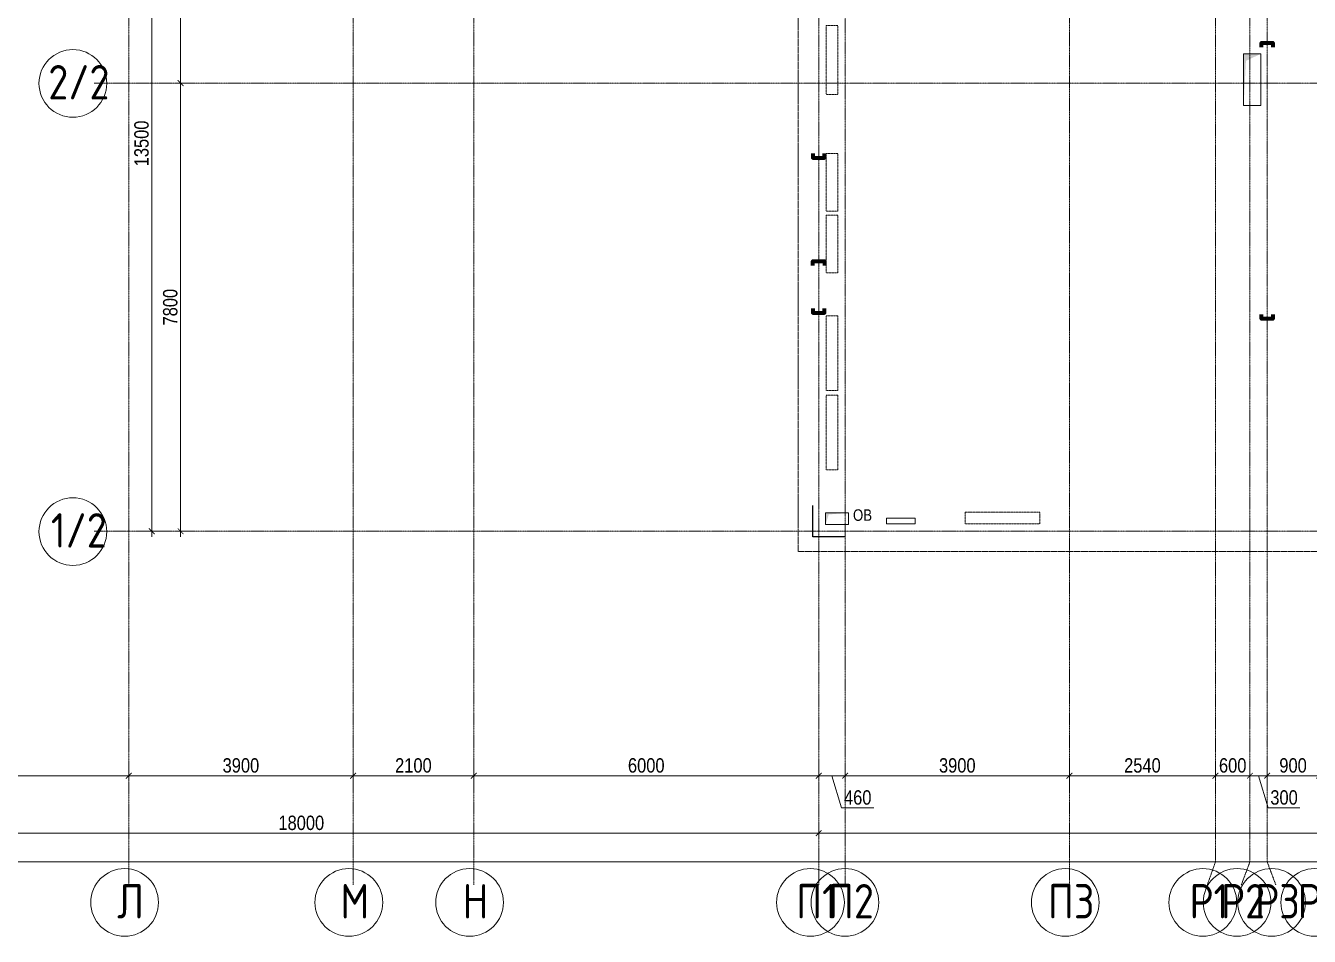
# Model space of a CAD drawing. Header units: millimetres. Extents: x -231292 to 573618, y -153144 to 564035.
# Drawn here: x -189969 to -167642, y 148144 to 163995 of the extents above; entities that cross this region are included whole.
import ezdxf
from ezdxf.enums import TextEntityAlignment as Align

# ---------------------------------------------------------------- set-up
doc = ezdxf.new("R2010")
doc.units = ezdxf.units.MM
for name, pattern in [('CENTER2', [28.575, 19.05, -3.175, 3.175, -3.175]), ('DASHED', [19.05, 12.7, -6.35]), ('HIDDEN2', [4.7625, 3.175, -1.5875])]:
    doc.linetypes.add(name, pattern=pattern)
doc.layers.get('0').update_dxf_attribs({"color": 250})
doc.layers.get('Defpoints').update_dxf_attribs({"color": 250})
doc.layers.add('АР_Делит', color=250, linetype='Continuous', lineweight=0, plot=False)
for name, color, linetype, lineweight in [('АР_Отопительные приборы', 250, 'HIDDEN2', 0), ('КМ_Фахверки', 250, 'Continuous', 80), ('ОВ_коллекторы', 250, 'Continuous', 30), ('ОВ_Отопление', 250, 'Continuous', 0), ('ОВ_Шахты', 250, 'Continuous', 5), ('РД_Оси_100', 250, 'Continuous', 0), ('РД_Оси_размер', 250, 'Continuous', 0)]:
    doc.layers.add(name, color=color, linetype=linetype, lineweight=lineweight)
doc.layers.add('РД_Размеры КП', color=250, linetype='Continuous')
doc.styles.add('style1', font='ARIALN.TTF')
doc.styles.add('ккк', font='isocpeur.ttf', dxfattribs={"width": 0.85, "oblique": 15})
doc.dimstyles.new('Dim100_ареал', dxfattribs={"dimscale": 100, "dimtxt": 2.5, "dimasz": 1, "dimexe": 1, "dimexo": 1, "dimgap": 0.5, "dimtad": 1, "dimzin": 12, "dimdsep": 46, "dimtxsty": 'style1', "dimblk": 'ARCHTICK', "dimcen": 1, "dimdle": 1, "dimclrd": 256, "dimclre": 256, "dimaunit": 1, "dimadec": 0, "dimazin": 3, "dimtfac": 1, "dimtmove": 1, "dimatfit": 3, "dimldrblk": 'OPEN30', "dimfxl": 2, "dimfxlon": 1, "dimtolj": 1, "dimtzin": 0, "dimlwd": 9, "dimlwe": 9, "dimarcsym": 0})

# ---------------------------------------------------------------- blocks, each defined once
blk = doc.blocks.new('A-iden')
at = {"linetype": 'Continuous', "lineweight": 5}
blk.add_circle((-0.73, -4.06), 5.89, dxfattribs=at)
at = {"color": 0, "linetype": 'Continuous', "lineweight": 20, "style": 'ккк', "width": 0.85}
blk.add_attdef('ID', text='', height=6, dxfattribs=at).set_placement((0.31, -3.85), align=Align.MIDDLE_CENTER)
blk = doc.blocks.new('_ArchTick')
at = {"color": 0, "linetype": 'ByBlock', "const_width": 0.15}
blk.add_lwpolyline([(-0.5, -0.5), (0.5, 0.5)], dxfattribs=at)
blk = doc.blocks.new('*D316')
at = {"layer": 'Defpoints', "color": 0, "transparency": 16777216}
for p in [(28500, -3255), (33600, -3255), (33600, -4255)]:
    blk.add_point(p, dxfattribs=at)
at = {"layer": 'РД_Оси_размер', "lineweight": 9, "transparency": 16777216}
for p, q in [((28500, -4055), (28500, -4355)), ((33600, -4055), (33600, -4355)), ((28400, -4255), (33700, -4255))]:
    blk.add_line(p, q, dxfattribs=at)
at = {"layer": 'РД_Оси_размер', "lineweight": 9, "transparency": 16777216, "xscale": 100, "yscale": 100, "zscale": 100, "rotation": 180}
blk.add_blockref('_ArchTick', (28500, -4255), dxfattribs=at)
at = {"layer": 'РД_Оси_размер', "lineweight": 9, "transparency": 16777216, "xscale": 100, "yscale": 100, "zscale": 100}
blk.add_blockref('_ArchTick', (33600, -4255), dxfattribs=at)
at = {"layer": 'РД_Оси_размер', "color": 0, "transparency": 16777216, "insert": (31050, -4077), "char_height": 250, "attachment_point": 5, "style": 'style1'}
blk.add_mtext('\\A1;5100', dxfattribs=at)
blk = doc.blocks.new('_Open30')
at = {"color": 0, "linetype": 'ByBlock', "lineweight": -2}
for p, q in [((-1, 0.27), (0, 0)), ((0, 0), (-1, -0.27)), ((0, 0), (-1, 0))]:
    blk.add_line(p, q, dxfattribs=at)
blk = doc.blocks.new('*D317')
at = {"layer": 'Defpoints', "color": 0, "transparency": 16777216}
for p in [(33600, -3255), (37500, -3255), (37500, -4255)]:
    blk.add_point(p, dxfattribs=at)
at = {"layer": 'РД_Оси_размер', "lineweight": 9, "transparency": 16777216}
for p, q in [((33600, -4055), (33600, -4355)), ((37500, -4055), (37500, -4355)), ((33500, -4255), (37600, -4255))]:
    blk.add_line(p, q, dxfattribs=at)
at = {"layer": 'РД_Оси_размер', "lineweight": 9, "transparency": 16777216, "xscale": 100, "yscale": 100, "zscale": 100, "rotation": 180}
blk.add_blockref('_ArchTick', (33600, -4255), dxfattribs=at)
at = {"layer": 'РД_Оси_размер', "lineweight": 9, "transparency": 16777216, "xscale": 100, "yscale": 100, "zscale": 100}
blk.add_blockref('_ArchTick', (37500, -4255), dxfattribs=at)
at = {"layer": 'РД_Оси_размер', "color": 0, "transparency": 16777216, "insert": (35550, -4077), "char_height": 250, "attachment_point": 5, "style": 'style1'}
blk.add_mtext('\\A1;3900', dxfattribs=at)
blk = doc.blocks.new('*D318')
at = {"layer": 'Defpoints', "color": 0, "transparency": 16777216}
for p in [(37500, -3255), (39600, -3255), (39600, -4255)]:
    blk.add_point(p, dxfattribs=at)
at = {"layer": 'РД_Оси_размер', "lineweight": 9, "transparency": 16777216}
for p, q in [((37500, -4055), (37500, -4355)), ((39600, -4055), (39600, -4355)), ((37400, -4255), (39700, -4255))]:
    blk.add_line(p, q, dxfattribs=at)
at = {"layer": 'РД_Оси_размер', "lineweight": 9, "transparency": 16777216, "xscale": 100, "yscale": 100, "zscale": 100, "rotation": 180}
blk.add_blockref('_ArchTick', (37500, -4255), dxfattribs=at)
at = {"layer": 'РД_Оси_размер', "lineweight": 9, "transparency": 16777216, "xscale": 100, "yscale": 100, "zscale": 100}
blk.add_blockref('_ArchTick', (39600, -4255), dxfattribs=at)
at = {"layer": 'РД_Оси_размер', "color": 0, "transparency": 16777216, "insert": (38550, -4077), "char_height": 250, "attachment_point": 5, "style": 'style1'}
blk.add_mtext('\\A1;2100', dxfattribs=at)
blk = doc.blocks.new('*D319')
at = {"layer": 'Defpoints', "color": 0, "transparency": 16777216}
for p in [(39600, -3255), (45600, -3255), (45600, -4255)]:
    blk.add_point(p, dxfattribs=at)
at = {"layer": 'РД_Оси_размер', "lineweight": 9, "transparency": 16777216}
for p, q in [((39600, -4055), (39600, -4355)), ((45600, -4055), (45600, -4355)), ((39500, -4255), (45700, -4255))]:
    blk.add_line(p, q, dxfattribs=at)
at = {"layer": 'РД_Оси_размер', "lineweight": 9, "transparency": 16777216, "xscale": 100, "yscale": 100, "zscale": 100, "rotation": 180}
blk.add_blockref('_ArchTick', (39600, -4255), dxfattribs=at)
at = {"layer": 'РД_Оси_размер', "lineweight": 9, "transparency": 16777216, "xscale": 100, "yscale": 100, "zscale": 100}
blk.add_blockref('_ArchTick', (45600, -4255), dxfattribs=at)
at = {"layer": 'РД_Оси_размер', "color": 0, "transparency": 16777216, "insert": (42600, -4077), "char_height": 250, "attachment_point": 5, "style": 'style1'}
blk.add_mtext('\\A1;6000', dxfattribs=at)
blk = doc.blocks.new('*D320')
at = {"layer": 'Defpoints', "color": 0, "transparency": 16777216}
for p in [(45600, -3255), (46060, -3255), (46060, -4255)]:
    blk.add_point(p, dxfattribs=at)
at = {"layer": 'РД_Оси_размер', "lineweight": 9, "transparency": 16777216}
for p, q in [((45600, -4055), (45600, -4355)), ((46060, -4055), (46060, -4355)), ((45500, -4255), (46160, -4255)), ((45830, -4255), (45997, -4813)), ((45997, -4813), (46558, -4813))]:
    blk.add_line(p, q, dxfattribs=at)
at = {"layer": 'РД_Оси_размер', "lineweight": 9, "transparency": 16777216, "xscale": 100, "yscale": 100, "zscale": 100, "rotation": 180}
blk.add_blockref('_ArchTick', (45600, -4255), dxfattribs=at)
at = {"layer": 'РД_Оси_размер', "lineweight": 9, "transparency": 16777216, "xscale": 100, "yscale": 100, "zscale": 100}
blk.add_blockref('_ArchTick', (46060, -4255), dxfattribs=at)
at = {"layer": 'РД_Оси_размер', "color": 0, "transparency": 16777216, "insert": (46278, -4635), "char_height": 250, "attachment_point": 5, "style": 'style1'}
blk.add_mtext('\\A1;460', dxfattribs=at)
blk = doc.blocks.new('*D321')
at = {"layer": 'Defpoints', "color": 0, "transparency": 16777216}
for p in [(46060, -3255), (49960, -3255), (49960, -4255)]:
    blk.add_point(p, dxfattribs=at)
at = {"layer": 'РД_Оси_размер', "lineweight": 9, "transparency": 16777216}
for p, q in [((46060, -4055), (46060, -4355)), ((49960, -4055), (49960, -4355)), ((45960, -4255), (50060, -4255))]:
    blk.add_line(p, q, dxfattribs=at)
at = {"layer": 'РД_Оси_размер', "lineweight": 9, "transparency": 16777216, "xscale": 100, "yscale": 100, "zscale": 100, "rotation": 180}
blk.add_blockref('_ArchTick', (46060, -4255), dxfattribs=at)
at = {"layer": 'РД_Оси_размер', "lineweight": 9, "transparency": 16777216, "xscale": 100, "yscale": 100, "zscale": 100}
blk.add_blockref('_ArchTick', (49960, -4255), dxfattribs=at)
at = {"layer": 'РД_Оси_размер', "color": 0, "transparency": 16777216, "insert": (48010, -4077), "char_height": 250, "attachment_point": 5, "style": 'style1'}
blk.add_mtext('\\A1;3900', dxfattribs=at)
blk = doc.blocks.new('*D322')
at = {"layer": 'Defpoints', "color": 0, "transparency": 16777216}
for p in [(49960, -3255), (52500, -3255), (52500, -4255)]:
    blk.add_point(p, dxfattribs=at)
at = {"layer": 'РД_Оси_размер', "lineweight": 9, "transparency": 16777216}
for p, q in [((49960, -4055), (49960, -4355)), ((52500, -4055), (52500, -4355)), ((49860, -4255), (52600, -4255))]:
    blk.add_line(p, q, dxfattribs=at)
at = {"layer": 'РД_Оси_размер', "lineweight": 9, "transparency": 16777216, "xscale": 100, "yscale": 100, "zscale": 100, "rotation": 180}
blk.add_blockref('_ArchTick', (49960, -4255), dxfattribs=at)
at = {"layer": 'РД_Оси_размер', "lineweight": 9, "transparency": 16777216, "xscale": 100, "yscale": 100, "zscale": 100}
blk.add_blockref('_ArchTick', (52500, -4255), dxfattribs=at)
at = {"layer": 'РД_Оси_размер', "color": 0, "transparency": 16777216, "insert": (51230, -4077), "char_height": 250, "attachment_point": 5, "style": 'style1'}
blk.add_mtext('\\A1;2540', dxfattribs=at)
blk = doc.blocks.new('*D323')
at = {"layer": 'Defpoints', "color": 0, "transparency": 16777216}
for p in [(52500, -3255), (53100, -3255), (53100, -4255)]:
    blk.add_point(p, dxfattribs=at)
at = {"layer": 'РД_Оси_размер', "lineweight": 9, "transparency": 16777216}
for p, q in [((52500, -4055), (52500, -4355)), ((53100, -4055), (53100, -4355)), ((52400, -4255), (53200, -4255))]:
    blk.add_line(p, q, dxfattribs=at)
at = {"layer": 'РД_Оси_размер', "lineweight": 9, "transparency": 16777216, "xscale": 100, "yscale": 100, "zscale": 100, "rotation": 180}
blk.add_blockref('_ArchTick', (52500, -4255), dxfattribs=at)
at = {"layer": 'РД_Оси_размер', "lineweight": 9, "transparency": 16777216, "xscale": 100, "yscale": 100, "zscale": 100}
blk.add_blockref('_ArchTick', (53100, -4255), dxfattribs=at)
at = {"layer": 'РД_Оси_размер', "color": 0, "transparency": 16777216, "insert": (52800, -4077), "char_height": 250, "attachment_point": 5, "style": 'style1'}
blk.add_mtext('\\A1;600', dxfattribs=at)
blk = doc.blocks.new('*D324')
at = {"layer": 'Defpoints', "color": 0, "transparency": 16777216}
for p in [(53100, -3255), (53400, -3255), (53400, -4255)]:
    blk.add_point(p, dxfattribs=at)
at = {"layer": 'РД_Оси_размер', "lineweight": 9, "transparency": 16777216}
for p, q in [((53100, -4055), (53100, -4355)), ((53400, -4055), (53400, -4355)), ((53000, -4255), (53500, -4255)), ((53250, -4255), (53417, -4813)), ((53417, -4813), (53969, -4813))]:
    blk.add_line(p, q, dxfattribs=at)
at = {"layer": 'РД_Оси_размер', "lineweight": 9, "transparency": 16777216, "xscale": 100, "yscale": 100, "zscale": 100, "rotation": 180}
blk.add_blockref('_ArchTick', (53100, -4255), dxfattribs=at)
at = {"layer": 'РД_Оси_размер', "lineweight": 9, "transparency": 16777216, "xscale": 100, "yscale": 100, "zscale": 100}
blk.add_blockref('_ArchTick', (53400, -4255), dxfattribs=at)
at = {"layer": 'РД_Оси_размер', "color": 0, "transparency": 16777216, "insert": (53693, -4635), "char_height": 250, "attachment_point": 5, "style": 'style1'}
blk.add_mtext('\\A1;300', dxfattribs=at)
blk = doc.blocks.new('*D325')
at = {"layer": 'Defpoints', "color": 0, "transparency": 16777216}
for p in [(53400, -3255), (54300, -3255), (54300, -4255)]:
    blk.add_point(p, dxfattribs=at)
at = {"layer": 'РД_Оси_размер', "lineweight": 9, "transparency": 16777216}
for p, q in [((53400, -4055), (53400, -4355)), ((54300, -4055), (54300, -4355)), ((53300, -4255), (54400, -4255))]:
    blk.add_line(p, q, dxfattribs=at)
at = {"layer": 'РД_Оси_размер', "lineweight": 9, "transparency": 16777216, "xscale": 100, "yscale": 100, "zscale": 100, "rotation": 180}
blk.add_blockref('_ArchTick', (53400, -4255), dxfattribs=at)
at = {"layer": 'РД_Оси_размер', "lineweight": 9, "transparency": 16777216, "xscale": 100, "yscale": 100, "zscale": 100}
blk.add_blockref('_ArchTick', (54300, -4255), dxfattribs=at)
at = {"layer": 'РД_Оси_размер', "color": 0, "transparency": 16777216, "insert": (53850, -4077), "char_height": 250, "attachment_point": 5, "style": 'style1'}
blk.add_mtext('\\A1;900', dxfattribs=at)
blk = doc.blocks.new('*D24')
at = {"layer": 'Defpoints', "color": 0, "transparency": 16777216}
for p in [(0, -3255), (114600, -3255), (114600, -5755)]:
    blk.add_point(p, dxfattribs=at)
at = {"layer": 'РД_Оси_размер', "color": 0, "lineweight": 5, "transparency": 16777216}
for p, q in [((0, -5555), (0, -5855)), ((114600, -5555), (114600, -5855)), ((-100, -5755), (114700, -5755))]:
    blk.add_line(p, q, dxfattribs=at)
at = {"layer": 'РД_Оси_размер', "color": 0, "lineweight": 5, "transparency": 16777216, "xscale": 100, "yscale": 100, "zscale": 100, "rotation": 180}
blk.add_blockref('_ArchTick', (0, -5755), dxfattribs=at)
at = {"layer": 'РД_Оси_размер', "color": 0, "lineweight": 5, "transparency": 16777216, "xscale": 100, "yscale": 100, "zscale": 100}
blk.add_blockref('_ArchTick', (114600, -5755), dxfattribs=at)
at = {"layer": 'РД_Оси_размер', "color": 0, "transparency": 16777216, "insert": (57300, -5577), "char_height": 250, "attachment_point": 5, "style": 'style1'}
blk.add_mtext('\\A1;114600', dxfattribs=at)
blk = doc.blocks.new('*D37')
at = {"layer": 'Defpoints', "color": 0, "transparency": 16777216}
for p in [(34000, 13500), (37500, 13500), (37500, 0)]:
    blk.add_point(p, dxfattribs=at)
at = {"layer": 'РД_Оси_размер', "color": 0, "lineweight": 5, "transparency": 16777216}
for p, q in [((34200, 13500), (33900, 13500)), ((34000, -100), (34000, 13600)), ((34200, 0), (33900, 0))]:
    blk.add_line(p, q, dxfattribs=at)
at = {"layer": 'РД_Оси_размер', "color": 0, "lineweight": 5, "transparency": 16777216, "xscale": 100, "yscale": 100, "zscale": 100}
for p, rotation in [((34000, 13500), 90), ((34000, 0), 270)]:
    blk.add_blockref('_ArchTick', p, dxfattribs=dict(at, rotation=rotation))
at = {"layer": 'РД_Оси_размер', "color": 0, "transparency": 16777216, "insert": (33822, 6750), "char_height": 250, "attachment_point": 5, "rotation": 90, "style": 'style1'}
blk.add_mtext('\\A1;13500', dxfattribs=at)
blk = doc.blocks.new('*D396')
at = {"layer": 'Defpoints', "color": 0, "transparency": 16777216}
for p in [(36000, 12000), (34500, 7800), (36000, 7800)]:
    blk.add_point(p, dxfattribs=at)
at = {"layer": 'РД_Оси_размер', "lineweight": 9, "transparency": 16777216}
for p, q in [((34500, 12100), (34500, 7700)), ((34700, 12000), (34400, 12000)), ((34700, 7800), (34400, 7800))]:
    blk.add_line(p, q, dxfattribs=at)
at = {"layer": 'РД_Оси_размер', "lineweight": 9, "transparency": 16777216, "xscale": 100, "yscale": 100, "zscale": 100}
for p, rotation in [((34500, 12000), 90), ((34500, 7800), 270)]:
    blk.add_blockref('_ArchTick', p, dxfattribs=dict(at, rotation=rotation))
at = {"layer": 'РД_Оси_размер', "color": 0, "transparency": 16777216, "insert": (34322, 9900), "char_height": 250, "attachment_point": 5, "rotation": 90, "style": 'style1'}
blk.add_mtext('\\A1;4200', dxfattribs=at)
blk = doc.blocks.new('*D397')
at = {"layer": 'Defpoints', "color": 0, "transparency": 16777216}
for p in [(36000, 7800), (34500, 0), (36000, 0)]:
    blk.add_point(p, dxfattribs=at)
at = {"layer": 'РД_Оси_размер', "lineweight": 9, "transparency": 16777216}
for p, q in [((34500, 7900), (34500, -100)), ((34700, 7800), (34400, 7800)), ((34700, 0), (34400, 0))]:
    blk.add_line(p, q, dxfattribs=at)
at = {"layer": 'РД_Оси_размер', "lineweight": 9, "transparency": 16777216, "xscale": 100, "yscale": 100, "zscale": 100}
for p, rotation in [((34500, 7800), 90), ((34500, 0), 270)]:
    blk.add_blockref('_ArchTick', p, dxfattribs=dict(at, rotation=rotation))
at = {"layer": 'РД_Оси_размер', "color": 0, "transparency": 16777216, "insert": (34322, 3900), "char_height": 250, "attachment_point": 5, "rotation": 90, "style": 'style1'}
blk.add_mtext('\\A1;7800', dxfattribs=at)
blk = doc.blocks.new('*D44')
at = {"layer": 'Defpoints', "color": 0, "transparency": 16777216}
for p in [(27600, -3255), (45600, -3253), (45600, -5255)]:
    blk.add_point(p, dxfattribs=at)
at = {"layer": 'РД_Оси_размер', "color": 0, "lineweight": 5, "transparency": 16777216}
for p, q in [((27600, -5055), (27600, -5355)), ((45600, -5055), (45600, -5355)), ((27500, -5255), (45700, -5255))]:
    blk.add_line(p, q, dxfattribs=at)
at = {"layer": 'РД_Оси_размер', "color": 0, "lineweight": 5, "transparency": 16777216, "xscale": 100, "yscale": 100, "zscale": 100, "rotation": 180}
blk.add_blockref('_ArchTick', (27600, -5255), dxfattribs=at)
at = {"layer": 'РД_Оси_размер', "color": 0, "lineweight": 5, "transparency": 16777216, "xscale": 100, "yscale": 100, "zscale": 100}
blk.add_blockref('_ArchTick', (45600, -5255), dxfattribs=at)
at = {"layer": 'РД_Оси_размер', "color": 0, "transparency": 16777216, "insert": (36600, -5077), "char_height": 250, "attachment_point": 5, "style": 'style1'}
blk.add_mtext('\\A1;18000', dxfattribs=at)
blk = doc.blocks.new('*D40')
at = {"layer": 'Defpoints', "color": 0, "transparency": 16777216}
for p in [(45600, -3255), (83100, -3255), (83100, -5255)]:
    blk.add_point(p, dxfattribs=at)
at = {"layer": 'РД_Оси_размер', "color": 0, "lineweight": 5, "transparency": 16777216}
for p, q in [((45600, -5055), (45600, -5355)), ((83100, -5055), (83100, -5355)), ((45500, -5255), (83200, -5255))]:
    blk.add_line(p, q, dxfattribs=at)
at = {"layer": 'РД_Оси_размер', "color": 0, "lineweight": 5, "transparency": 16777216, "xscale": 100, "yscale": 100, "zscale": 100, "rotation": 180}
blk.add_blockref('_ArchTick', (45600, -5255), dxfattribs=at)
at = {"layer": 'РД_Оси_размер', "color": 0, "lineweight": 5, "transparency": 16777216, "xscale": 100, "yscale": 100, "zscale": 100}
blk.add_blockref('_ArchTick', (83100, -5255), dxfattribs=at)
at = {"layer": 'РД_Оси_размер', "color": 0, "transparency": 16777216, "insert": (64350, -5077), "char_height": 250, "attachment_point": 5, "style": 'style1'}
blk.add_mtext('\\A1;37500', dxfattribs=at)
blk = doc.blocks.new('otv')
at = {"linetype": 'Continuous'}
blk.add_lwpolyline([(0, -1), (0, 0), (1, 0), (1, -1)], close=True, dxfattribs=at)
blk.add_solid([(0, -1), (0, 0), (0.135, -0.137), (1, 0)], dxfattribs=at)
blk = doc.blocks.new('Ф_пеноблок 200')
at = {"layer": 'КМ_Фахверки'}
blk.add_lwpolyline([(0, -75), (0, 0), (200, 0), (200, -75)], dxfattribs=at)
blk = doc.blocks.new('Bottom_R_1200')
at = {"layer": 'АР_Отопительные приборы'}
blk.add_lwpolyline([(-600, -100), (600, -100), (600, 100), (-600, 100)], close=True, dxfattribs=at)
blk = doc.blocks.new('Bottom_R_1000')
at = {"layer": 'АР_Отопительные приборы'}
blk.add_lwpolyline([(-500, -100), (500, -100), (500, 100), (-500, 100)], close=True, dxfattribs=at)
blk = doc.blocks.new('Bottom_R_1300')
at = {"layer": 'АР_Отопительные приборы'}
blk.add_lwpolyline([(-650, -100), (650, -100), (650, 100), (-650, 100)], close=True, dxfattribs=at)
blk = doc.blocks.new('СОШ_2200_АР_ОСИ_М100_28.05.24')
at = {"layer": 'АР_Делит', "color": 5, "linetype": 'DASHED'}
blk.add_lwpolyline([(66055, 68320), (66055, 13857.73), (83455, 13857.73), (83455, -355), (45245, -355), (45245, 13145), (44695, 13145), (44695, 26755), (45245, 26755), (45245, 68320)], dxfattribs=at)
at = {"layer": 'РД_Оси_100', "linetype": 'CENTER2'}
for p, q in [((37500, -6155), (37500, 139938.679)), ((49960, -6155), (49960, 139938.679)), ((33000, 7800), (85055, 7800)), ((33000, 0), (85055, 0))]:
    blk.add_line(p, q, dxfattribs=at)
at = {"layer": 'РД_Оси_100', "color": 1, "linetype": 'CENTER2'}
blk.add_line((39600, -6155), (39600, 139938.679), dxfattribs=at)
blk.add_lwpolyline([(33600, 139938.679), (33600, -6155)], dxfattribs=at)
at = {"layer": 'РД_Оси_100', "linetype": 'CENTER2'}
for points in [[(45530, 139938.679), (45600, 139538.679), (45600, -6163.457)], [(46060, -6163.105), (46060, 139538.679), (46130, 139938.679)], [(52500, 139938.679), (52500, -5755), (52358.276, -6155)], [(53100, 139938.679), (53100, -5755), (52949.266, -6155)], [(53400, 70753.904), (53400, -5755), (53550, -6155)]]:
    blk.add_lwpolyline(points, dxfattribs=at)
at = {"layer": 'РД_Оси_100', "color": 0, "xscale": 100, "yscale": 100, "zscale": 100}
for p, values in [((32700, 8200), {'ID': '2/2'}), ((32700, 400), {'ID': '1/2'}), ((33600, -6054.999), {'ID': 'Л'}), ((37500, -6054.999), {'ID': 'М'}), ((39600, -6054.999), {'ID': 'Н'}), ((45529.266, -6054.999), {'ID': 'П1'}), ((52353.771, -6054.966), {'ID': 'Р1'}), ((52948.532, -6054.999), {'ID': 'Р2'}), ((53549.266, -6054.999), {'ID': 'Р3'}), ((54300.734, -6054.999), {'ID': 'Р4'})]:
    blk.add_blockref('A-iden', p, dxfattribs=at).add_auto_attribs(values)
at = {"layer": 'РД_Оси_100', "color": 1, "xscale": 100, "yscale": 100, "zscale": 100}
for p, values in [((46129.266, -6054.999), {'ID': 'П2'}), ((49960, -6054.999), {'ID': 'П3'})]:
    blk.add_blockref('A-iden', p, dxfattribs=at).add_auto_attribs(values)
at = {"layer": 'РД_Оси_размер'}
for base, p1, p2, picture, middle in [((34000, 13500), (37500, 0), (37500.05, 13500), '*D37', (33822.357, 6750)), ((34500, 7800), (36000, 12000), (36000, 7800), '*D396', (34322.357, 9900)), ((34500, 0), (36000, 7800), (36000, 0), '*D397', (34322.357, 3900))]:
    dim = blk.add_linear_dim(base=base, p1=p1, p2=p2, angle=90, dimstyle='Dim100_ареал', dxfattribs=at)
    dim.commit()
    dim.dimension.update_dxf_attribs({"geometry": picture, "text_midpoint": middle})
for base, p1, p2, picture, middle in [((114600, -5755), (0, -3255), (114600, -3255), '*D24', (57300, -5577.357)), ((45600, -5255), (27600, -3255), (45600, -3253.064), '*D44', (36600, -5077.357)), ((33600, -4255), (28500, -3255), (33600, -3255), '*D316', (31050, -4077.357)), ((37500, -4255), (33600, -3255), (37500, -3255), '*D317', (35550, -4077.357)), ((39600, -4255), (37500, -3255), (39600, -3255), '*D318', (38550, -4077.357)), ((45600, -4255), (39600, -3255), (45600, -3255), '*D319', (42600, -4077.357)), ((46060, -4255), (45600, -3255), (46060, -3255), '*D320', (46047.379, -4635.286)), ((83100, -5255), (45600, -3255), (83100, -3255), '*D40', (64350, -5077.357)), ((49960, -4255), (46060, -3255), (49960, -3255), '*D321', (48010, -4077.357)), ((52500, -4255), (49960, -3255), (52500, -3255), '*D322', (51230, -4077.357)), ((53100, -4255), (52500, -3255), (53100, -3255), '*D323', (52800, -4077.357)), ((53400, -4255), (53100, -3255), (53400, -3255), '*D324', (53467.379, -4635.286)), ((54300, -4255), (53400, -3255), (54300, -3255), '*D325', (53850, -4077.357))]:
    dim = blk.add_linear_dim(base=base, p1=p1, p2=p2, dimstyle='Dim100_ареал', dxfattribs=at)
    dim.commit()
    dim.dimension.update_dxf_attribs({"geometry": picture, "text_midpoint": middle})

msp = doc.modelspace()

# ---------------------------------------------------------------- linework, layer by layer
at = {"layer": 'ОВ_коллекторы', "lineweight": 0}
msp.add_lwpolyline([(-174498.855, 155324.474), (-174998.855, 155324.474), (-174998.855, 155424.474), (-174498.855, 155424.474)], close=True, dxfattribs=at)
at = {"layer": 'РД_Размеры КП'}
msp.add_lwpolyline([(-175714.956, 155095.168), (-176274.956, 155095.168), (-176274.956, 155642.168)], dxfattribs=at)
msp.add_lwpolyline([(-175714.956, 155095.168), (-176274.956, 155095.168), (-176274.956, 155642.168)], dxfattribs=at)

# ---------------------------------------------------------------- block references
at = {"layer": 'АР_Отопительные приборы', "rotation": 270}
for name, p in [('Bottom_R_1200', (-175944.956, 163395.167)), ('Bottom_R_1000', (-175944.956, 161268.277)), ('Bottom_R_1000', (-175944.956, 160195.168)), ('Bottom_R_1300', (-175944.956, 158295.987)), ('Bottom_R_1300', (-175944.956, 156914.266))]:
    msp.add_blockref(name, p, dxfattribs=at)
at = {"layer": 'АР_Отопительные приборы'}
msp.add_blockref('Bottom_R_1300', (-172977.432, 155425.167), dxfattribs=at)
at = {"layer": 'КМ_Фахверки'}
for p in [(-168474.956, 163695.169), (-176274.956, 159895.168)]:
    msp.add_blockref('Ф_пеноблок 200', p, dxfattribs=at)
at = {"layer": 'КМ_Фахверки', "xscale": -1, "rotation": 180}
for p in [(-176274.956, 161695.168), (-176274.956, 158995.167)]:
    msp.add_blockref('Ф_пеноблок 200', p, dxfattribs=at)
at = {"layer": 'КМ_Фахверки', "rotation": 180}
msp.add_blockref('Ф_пеноблок 200', (-168274.956, 158895.168), dxfattribs=at)
at = {"layer": 'ОВ_Отопление', "xscale": 400, "yscale": 200}
msp.add_blockref('otv', (-176054.956, 155515.168), dxfattribs=at)
at = {"layer": 'ОВ_Шахты', "color": 1, "xscale": 300, "yscale": 900, "zscale": 1400}
msp.add_blockref('otv', (-168784.956, 163505.168), dxfattribs=at)
at = {"layer": 'РД_Оси_100'}
msp.add_blockref('СОШ_2200_АР_ОСИ_М100_28.05.24', (-221774.956, 155195.168), dxfattribs=at)

# ---------------------------------------------------------------- texts
at = {"layer": 'ОВ_Отопление', "insert": (-175413.52, 155475.623), "char_height": 200, "width": 590.00022, "attachment_point": 5, "style": 'style1'}
msp.add_mtext('ОВ', dxfattribs=at)

doc.saveas('drawing.dxf')
